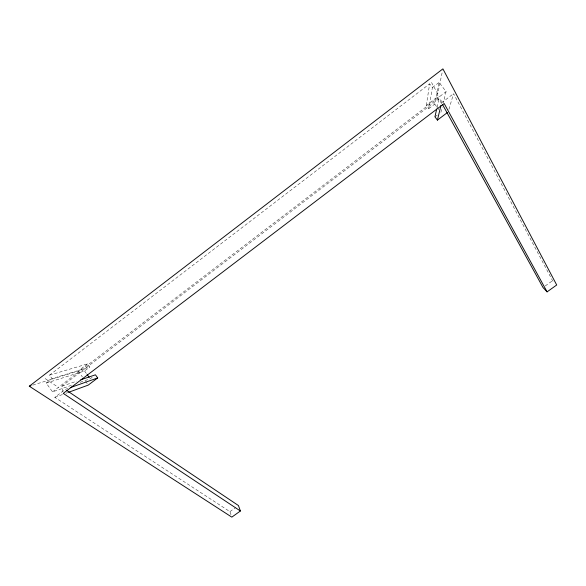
<?xml version="1.0" encoding="UTF-8"?>
<svg xmlns="http://www.w3.org/2000/svg" width="586" height="586" viewBox="0 0 586 586"><rect width="100%" height="100%" fill="white"/><g stroke="black" fill="none" stroke-linecap="round" stroke-linejoin="round"><path stroke-width="0.44" stroke-dasharray="2.93 2.2" d="M426.337 105.37L429.626 83.849L432.395 87.534L428.791 108.63L426.337 105.37L437.031 97.21L442.533 70.642M428.791 108.63L434.731 104.103L439.112 82.392L446.085 91.665L443.28 102.85M437.031 107.363L438.929 98.748L442.862 102.33M440.899 112.322L442.196 107.157M448.913 109.37L453.557 93.694L552.561 280.701L553.741 281.932M49.539 375.15L87.541 363.884L89.79 366.99L52.051 378.637L49.539 375.15L429.626 83.849M71.367 385.324L52.542 391.858L46.228 383.098L52.051 378.637M432.395 87.534L439.112 82.392M32.787 385.127L78.128 371.063L87.541 363.884M52.542 391.858L446.085 91.665M62.929 391.587L61.955 386.189L438.929 98.748M46.228 383.098L84.552 370.982L89.79 366.99M231.009 514.779L229.924 511.644L54.813 397.337L65.193 389.434L67.756 388.525M441.595 102.799L453.557 93.694M92.163 377.296L90.2 378.79L79.073 382.651M434.951 116.841L437.596 114.827M229.924 511.644L235.601 507.579M545.222 285.953L552.561 280.701M54.813 397.337L62.534 394.51M65.962 393.257L67.683 392.627M61.955 386.189L76.554 381.23M45.159 378.593L58.38 387.405M437.031 97.21L441.793 103.539M434.731 104.103L436.782 106.842M437.303 107.531L438.841 109.582M84.552 370.982L86.603 373.817M78.128 371.063L82.399 376.966M85.6 381.398L87.204 383.618M431.516 82.487L439.361 96.8"/><path stroke-width="0.88" d="M436.658 109.084L434.951 116.841L437.412 120.123L447.426 112.527M437.412 120.123L440.965 105.399M66.709 390.452L238.443 505.542L240.399 510.999L231.822 517.13L29.3 386.211L442.906 68.87L556.7 284.994L547.09 291.857L543.017 287.528L442.467 104.403M80.846 379.765L95.445 374.806L97.708 377.933L88.274 385.09L68.54 392.312M70.32 387.617L97.708 377.933M29.3 386.211L31.043 385.669M240.399 510.999L63.251 393.389L444.173 103.524L547.09 291.857M87.116 374.527L89.175 377.369"/></g></svg>
